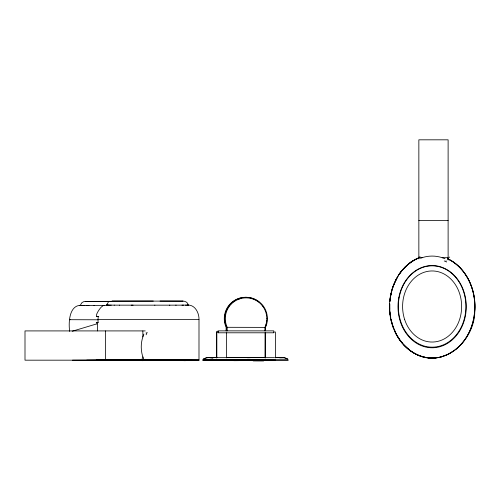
<?xml version="1.0" encoding="UTF-8"?>
<svg xmlns="http://www.w3.org/2000/svg" width="500" height="500" viewBox="0 0 500 500"><rect width="100%" height="100%" fill="white"/><g stroke="black" fill="none" stroke-linecap="round" stroke-linejoin="round"><path stroke-width="0.75" d="M187.688 305.087C195.087 304.681 199.15 312.962 199 319.431L198.994 360.044M226.125 330.863L226.131 327.306A21.331 21.331 0 0 1 259.1 302.094M226.513 357.9L226.562 332.794M226.562 330.863L226.569 327.306A21.331 21.331 0 0 1 246.1 297.294A21.331 21.331 0 0 1 265.512 327.388L265.506 330.863M227.188 330.863L227.194 327.306L226.737 326.231A20.762 20.762 0 0 1 242.213 298.225A20.762 20.762 0 0 1 266.825 318.669L267.375 318.669M264.881 330.863L264.887 327.381L265.35 326.306A20.756 20.756 0 0 0 266.825 318.669M265.012 357.9L265.062 332.794M265.45 357.9L265.506 332.794M389.738 304.425L389.756 309.419M389.988 300.688L390.119 299.45M389.925 301.35L390.275 298.212M390.462 296.975L390.669 295.744M390.125 298.463L392.425 288.219L396.369 278.856M390.906 294.519L391.163 293.294M390.581 296.262L391.206 293.369M97.375 316.544C93.763 317.006 100.969 306.012 102.75 306.112M391.45 292.081L391.763 290.869M391.894 290.494L393.206 286.25M143.444 358.531L142.856 356.869A30.819 29.506 90 0 1 141.713 352.287A30.65 29.35 -90 0 1 142.869 336.863L143.881 334.056M392.85 287.288L393.263 286.106M80.606 304.669L82.025 302.562L83.763 301.669L85.65 301.388L111.381 301.331M106.875 304.394L108.294 302.288M393.7 284.938L394.162 283.775M393.488 285.569L397.825 276.494M395.169 281.488L397.188 277.644M397.525 277L398.688 275.219M399.462 274.031C404.244 266.956 411.006 261.038 419.012 257.919M399.038 274.575L401.712 270.919M398.781 274.669C403.844 267.206 410.925 260.869 419.438 257.656M401.625 270.887C395.262 278.769 391.425 288.463 390.044 298.463A61.762 61.762 0 0 0 389.944 314.075C392.081 333.919 405.938 354.225 426.637 357.6A35.475 35.475 0 0 0 435.931 357.85C426.95 358.806 417.75 356.062 410.481 350.769M402.431 270.044L408.056 264.438M404.525 267.525L410.9 262.119M455.412 349.794C482.694 328.206 481.231 279.556 451.475 260.812M203.331 358.969L206.856 357.55L216.588 357.369M408.938 263.719L411.694 261.719M454.781 350.275L448.237 354.288L441.175 356.9M412.644 261.106L415.6 259.419M203.912 358.794L206.856 357.825L209.169 357.65L274.494 357.65M416.619 258.913L418.694 257.994M419.294 257.681L418.85 257.85L419.256 257.694M420.5 258.263L422.163 257.681A30.819 29.506 0 0 1 426.744 256.531A30.65 29.35 0 0 1 442.169 257.688L448.119 257.681M72.225 331.244L97.381 323.7L97.387 330.944M111.487 360.037L111.9 360.037M198.95 319.425L98.056 319.45L98.056 322.4L96.269 322.375L98.275 322.356M85.638 301.394L111.469 301.444M69.675 331.419C68.344 322.413 69.125 303.762 82.469 305.4M183.863 360.044L181.725 360.025M96.538 360.025L115.844 359.75M279.606 357.55L284.225 357.55L287.756 358.969M279.606 357.825L284.225 357.825L287.169 358.794M86.731 360.181L114.775 359.975L111.631 360.037M96.469 316.525L98.756 316.506M153.294 301.056L111.906 301.112L183.006 301.112L160.025 301.056M106.9 305.113L108.169 305.087M106.512 305.106L107.7 305.094M188.731 305.106L185.519 305.131M72.481 360.181L119.619 359.975M198.931 360.044L190.812 360.094M70.181 319.694L69.694 319.7L98.156 319.781M237.456 360.15L235.656 360.181M116.844 359.825L124.944 359.75M198.719 360.056L198.369 360.056M106.788 305.1L107.319 305.094M112.062 360.031L112.456 360.031M186.744 305.125L188.137 305.106L187.5 305.094M182.994 305.138L186.075 305.131M181.981 305.144L183.525 305.138M114.456 360.019L116.481 360.012M175.712 305.156L182.5 305.144M169.462 305.163L176.163 305.156M115.95 360.019L118.763 360.006M118.575 360.006L124.881 360M123.85 360L127.737 359.994M191.731 360.087L174.75 360.119M418.85 220.394L448.119 220.394M418.85 257.681L422.163 257.681M154.688 305.169L169.838 305.163M131.225 305.169L154.906 305.169M217.944 330.863L273.831 330.863M145.225 330.913L25 330.913L25 360.181L199 360.181M226.462 357.369L265.275 357.369M275.244 357.369L281.919 357.369M275.244 357.65L281.919 357.65M127.613 359.994L138.9 359.988M202.887 359.9L288.194 359.9M117.819 359.975L128.1 359.975M137.831 359.988L160.637 359.988M123.263 359.975L169.569 360.181M144.137 360.131L176.019 360.112M202.775 360.181L288.194 360.181M119.456 305.156L133.069 305.169M114.156 305.144L119.606 305.156M102.65 305.444L105.988 305.444M93.975 305.431L104.125 305.444M88.45 305.425L94.406 305.431M87.256 305.419L88.944 305.425M226.625 327.306L265.462 327.388M273.387 331.987L275.387 331.994L275.387 357.894M160.469 359.988L175.244 360.006M202.819 359.95L275.663 360.094M119.819 360.119L152.456 360.112M174.675 360.006L177.306 360.012M108.481 360.1L121.431 360.119M110.15 360.1L102.062 360.081M111.013 305.138L114.356 305.144M110.138 305.131L111.244 305.138M109.356 305.131L110.375 305.131M86.15 305.419L87.762 305.419M84.181 305.413L86.662 305.419M83.331 305.406L84.725 305.413M176.919 360.012L181.256 360.025M104.681 360.094L106.137 360.094M102.212 360.087L99.225 360.075M99.887 360.075L100.612 360.081M108.663 305.125L109.6 305.131M108.069 305.125L108.912 305.125M82.569 305.406L83.881 305.406M83.131 305.406L80.506 305.381M179 359.75L197.862 359.956M180.981 360.019L181.988 360.025M98.544 360.069L99.4 360.075M98.612 360.069L96.838 360.056M107.562 305.119L108.319 305.125M97.744 316.55L98.275 316.55A19.25 19.25 0 0 0 98.056 319.45M170.094 359.75L183.75 360.037M107.156 305.119L107.819 305.119M80.85 305.394L79.912 305.381M259.4 360.181L254.369 360.125M183.406 360.037L183.75 360.037M96.931 360.056L96.275 360.05L96.613 360.056M107.112 305.113L106.525 305.106M249.95 360.056L249.125 360.044M209.169 357.369L211.475 357.55M209.169 357.65L212.894 358.2M182.994 301.112C185.094 301.137 187.463 302.206 188.038 304.387M425.344 357.381C411.85 354.731 400.925 344.469 395.175 332.269M442.169 257.681L444.975 258.7M447.925 258.9C462.75 265.875 471.869 281.494 474.288 297.294A61.725 61.725 0 0 1 474.769 311.975C474.312 342.188 440.531 371.413 412.106 351.844M447.694 258.819L448.119 259.019M447.837 258.85L450.887 260.456M447.575 258.762C463.088 266.05 472.431 282.681 474.363 299.256A61.762 61.762 0 0 1 474.256 314.862C471.912 334.275 458.462 353.888 438.306 357.506A35.513 35.513 0 0 1 425.344 357.381M411.45 351.45L407.719 348.612L403.462 344.462M409.531 350.062L404.263 345.331L399.787 339.844M402.681 343.575L399.975 340.019M399.188 338.894L396.031 333.612L392.481 324.925M398.475 337.875L399.119 338.869M397.256 335.856L397.85 336.875M396.125 333.787L394.144 329.506M143.031 360.181L142.856 359.738L142.975 360.044M393.706 328.413L392.9 326.2M463.556 291.594C459.925 280.2 451.163 269.837 439.3 266.737A28.344 28.344 0 0 0 422.894 267.362C411.838 271.144 403.894 281.181 400.525 292.113A47.562 47.562 0 0 0 398.575 301.794A49.062 49.062 0 0 0 398.881 313.731A47.062 47.062 0 0 0 400.694 321.4C404.319 332.794 413.088 343.156 424.95 346.256A28.338 28.338 0 0 0 441.356 345.631C452.413 341.85 460.356 331.812 463.719 320.881A47.569 47.569 0 0 0 465.675 311.2A49.062 49.062 0 0 0 465.363 299.269A47.056 47.056 0 0 0 463.556 291.594M404.65 319.519C407.819 329.481 415.481 338.531 425.844 341.244A24.762 24.762 0 0 0 440.181 340.7C449.844 337.394 456.788 328.619 459.731 319.069A41.569 41.569 0 0 0 461.438 310.606A42.875 42.875 0 0 0 461.169 300.181A41.125 41.125 0 0 0 459.581 293.475C456.413 283.519 448.756 274.462 438.387 271.75A24.769 24.769 0 0 0 424.05 272.3C414.387 275.6 407.444 284.375 404.506 293.931A41.562 41.562 0 0 0 402.794 302.387A42.875 42.875 0 0 0 403.069 312.819A41.131 41.131 0 0 0 404.65 319.519M393.494 328.162L390.831 319.019M391.863 322.819L392.181 323.95M392.281 324.194L391.012 319.312M391.556 321.675L390.988 319.031M390.412 316.031L390.7 317.531M390.763 318.094L390.35 315.631M390.025 314.075L390.719 318.312M390.181 314.394L389.919 311.906M448.119 260.044L448.119 139.819L418.85 139.819L418.85 258.906M273.744 331.987L273.744 332.794L218.388 332.794L218.388 331.887M218.475 332.794L218.475 331.887L216.388 331.881L216.388 357.887M218.031 331.887L218.031 332.225M217.944 331.887L217.944 332.225M216.831 331.881L216.831 357.887M142.856 330.913L142.856 336.863M142.856 356.869L142.856 360.181M105.575 330.913L105.575 360.181M410.906 262.131A39.119 39.119 0 0 1 419.575 257.562M390.219 314.688A61.725 61.725 0 0 1 389.762 303.725M389.913 301.469A61.725 61.725 0 0 1 390.244 298.475M441.188 356.931A35.925 35.906 -37.4 0 1 435.931 357.881M444.256 260.956A25.569 7.456 22.7 0 1 446.644 261.981M418.288 257.475A30.131 17.494 -22.6 0 1 420.094 256.775M449.2 257.069A18.719 11.444 18.8 0 1 449.719 257.344M445.925 260.825A18.719 6.656 21.3 0 1 446.244 260.969M146.137 334.775A25.569 7.456 -67.3 0 1 147.156 332.388M142.656 360.744A30.131 17.494 67.4 0 1 141.956 358.938M145.531 359.606A30.131 14.4 67.7 0 1 145.381 359.237M146.05 333A18.719 6.656 -68.7 0 1 146.144 332.788M183.844 360.675A35.925 0.675 -1.4 0 1 185.837 360.656M123.5 360.331A26.675 0.388 0.3 0 1 128.319 360.319M96.769 323.837A4.438 4.438 0 0 1 97.381 323.7M266.844 320.8A21.331 21.331 0 0 1 266.781 321.344M266.381 323.537A21.331 21.331 0 0 1 265.731 325.75M262.206 305.212A21.331 21.331 0 0 1 263.5 306.988M226.15 311.4A20.762 20.762 0 0 1 226.325 310.944M228.581 306.756A20.762 20.762 0 0 1 228.894 306.325M230.963 303.919A20.762 20.762 0 0 1 231.344 303.544M233.381 301.85A20.762 20.762 0 0 1 233.812 301.544M238.012 299.306A20.762 20.762 0 0 1 239.862 298.675M263.656 360.944A36.294 1.913 1.4 0 1 253.2 360.906M250.269 359.312A35.925 0.881 1.1 0 1 247.413 359.269M239.613 360.619A25.65 1.475 -1.8 0 1 233.775 360.681M243.581 359.538A25.681 0.463 -1.2 0 1 241.525 359.581M147.863 360.219A27.969 0.419 -0.3 0 1 151.2 360.25M398.775 297.906L398.456 299.887A49.538 49.538 0 0 0 398.1 309.944A48.419 48.419 0 0 0 399.781 319.806C402.987 331.556 411.362 342.494 423.225 346.362A28.631 28.631 0 0 0 438.175 347.144C450.219 344.519 459.425 334.431 463.413 323.088A47.094 47.094 0 0 0 465.475 315.425L465.794 313.438A49.531 49.531 0 0 0 466.15 303.381A48.419 48.419 0 0 0 464.469 293.525C461.262 281.775 452.887 270.837 441.025 266.969A28.619 28.619 0 0 0 426.075 266.188C414.031 268.806 404.819 278.894 400.831 290.238A47.106 47.106 0 0 0 398.775 297.906"/></g></svg>
